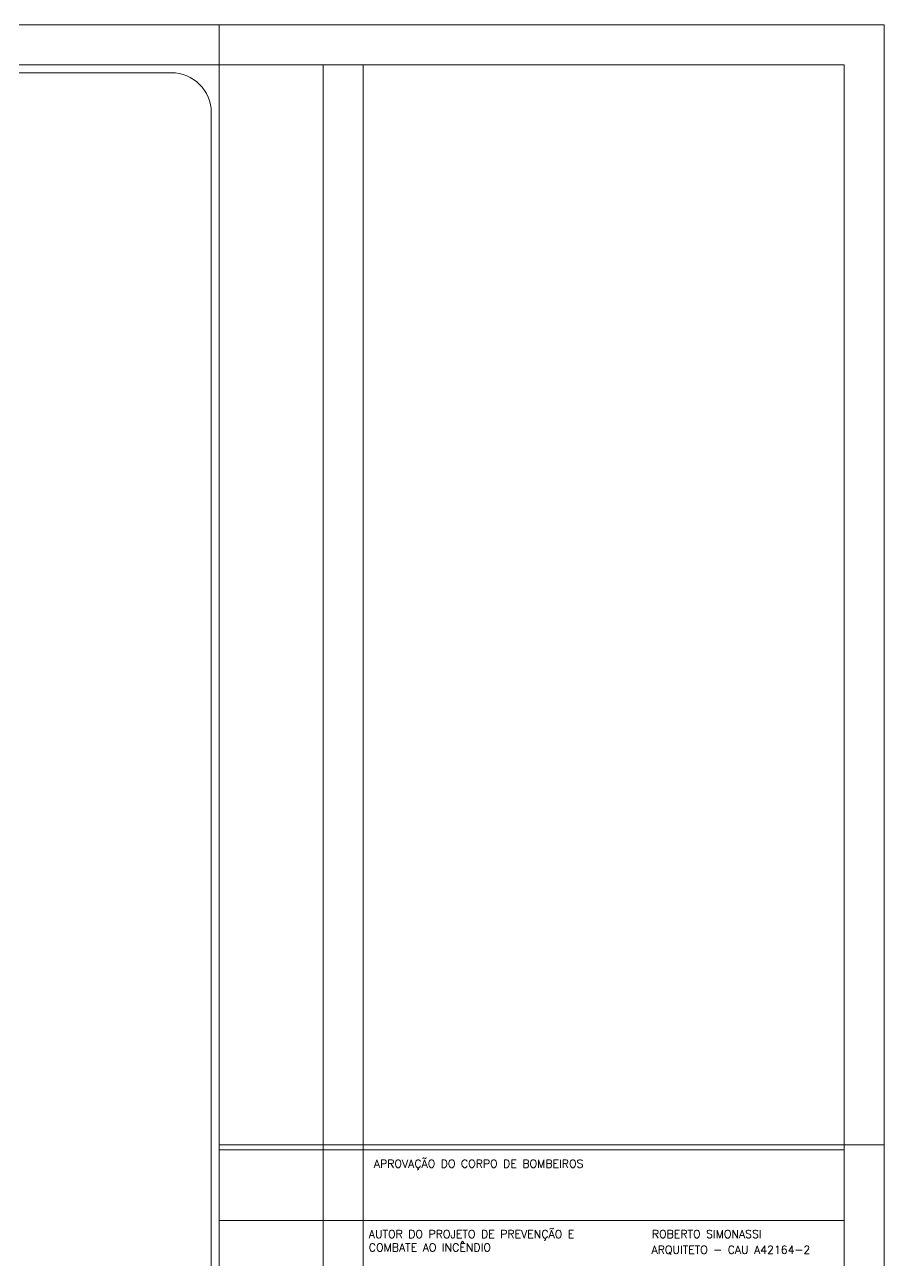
# Model space of a CAD drawing. Header units: millimetres. Extents: x 521 to 1055, y 261 to 520.
# Drawn here: x 895.87 to 917.36, y 489 to 519.88 of the extents above; entities that cross this region are included whole.
import ezdxf

# ---------------------------------------------------------------- set-up
doc = ezdxf.new("R2010")
doc.units = ezdxf.units.MM
doc.layers.add('0.1', color=8, linetype='Continuous', lineweight=13)
doc.styles.add('ROMANS', font='romans')

msp = doc.modelspace()

# ---------------------------------------------------------------- linework, layer by layer
at = {"layer": '0.1', "color": 8}
for p, q in [((900.73668, 519.88495), (900.73668, 435.88495)), ((903.33668, 518.88495), (903.33668, 442.88495)), ((904.33668, 518.88495), (904.33668, 442.88495)), ((900.73668, 491.88495), (916.35668, 491.88495)), ((900.73668, 491.75733), (916.35668, 491.75733)), ((916.35668, 491.88495), (917.35668, 491.88495)), ((916.35668, 491.88495), (917.35668, 491.88495)), ((900.73668, 489.99495), (916.35668, 489.99495))]:
    msp.add_line(p, q, dxfattribs=at)
for points in [[(917.35668, 519.88495), (791.15229, 519.88495), (791.15229, 435.88495), (917.35668, 435.88495)], [(793.65229, 436.88495), (793.65229, 518.88495), (916.35668, 518.88495), (916.35668, 436.88495)]]:
    msp.add_lwpolyline(points, close=True, dxfattribs=at)
msp.add_lwpolyline([(900.53668, 517.68495, 0.41421356), (899.53668, 518.68495), (794.85229, 518.68495, 0.41421356), (793.85229, 517.68495), (793.85229, 444.08495, 0.41421356), (794.85229, 443.08495), (899.53668, 443.08495, 0.41421356), (900.53668, 444.08495)], format="xyb", close=True, dxfattribs=at)

# ---------------------------------------------------------------- texts
at = {"layer": '0.1', "color": 8, "style": 'ROMANS'}
for s, p in [('APROVAÇÃO DO CORPO DE BOMBEIROS', (904.59981, 491.31483)), ('ROBERTO SIMONASSI', (911.54842, 489.55691)), ('ARQUITETO - CAU A42164-2', (911.53962, 489.16367))]:
    msp.add_text(s, height=0.2, dxfattribs=at).set_placement(p)
at = {"layer": '0.1', "color": 8, "insert": (904.47447, 489.75486), "char_height": 0.2, "width": 5.6527095, "attachment_point": 1, "style": 'ROMANS'}
msp.add_mtext('AUTOR DO PROJETO DE PREVENÇÃO E COMBATE AO INCÊNDIO', dxfattribs=at)

doc.saveas('drawing.dxf')
